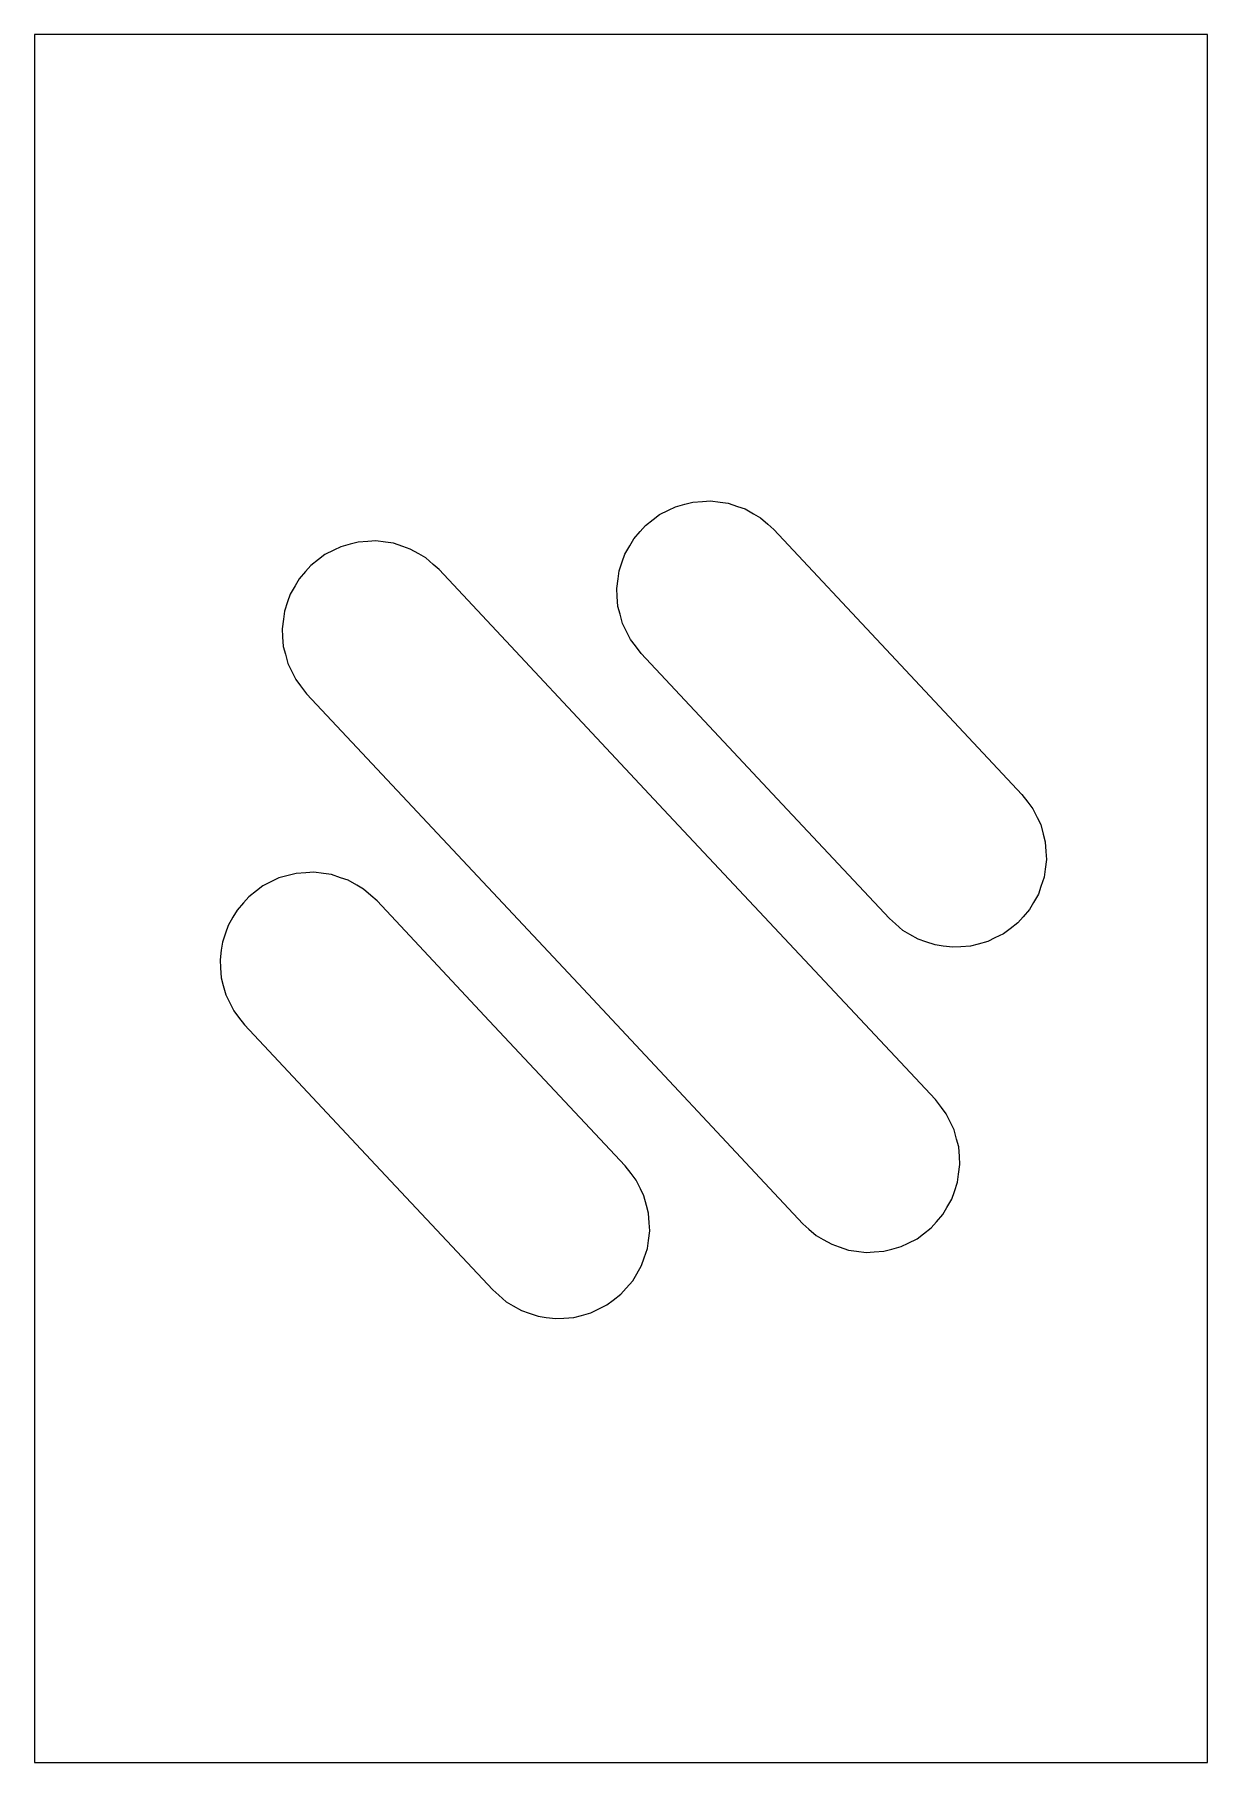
# Model space of a CAD drawing. Header units: metres. Extents: x -18.5 to 13.8, y -1.1 to 46.5.
import ezdxf

# ---------------------------------------------------------------- set-up
doc = ezdxf.new("R2010")
doc.units = ezdxf.units.M

msp = doc.modelspace()

# ---------------------------------------------------------------- linework, layer by layer
for p, q in [((-17.824, 46.5), (-18.55, 46.5)), ((-18.55, 46.5), (-18.55, 45.423)), ((-16.2, 46.5), (-17.824, 46.5)), ((-14.269, 46.5), (-16.2, 46.5)), ((-14.178, 46.5), (-14.269, 46.5)), ((-14.057, 46.5), (-14.178, 46.5)), ((-13.913, 46.5), (-14.057, 46.5)), ((-13.757, 46.5), (-13.913, 46.5)), ((-13.603, 46.5), (-13.757, 46.5)), ((-13.466, 46.5), (-13.603, 46.5)), ((-13.361, 46.5), (-13.466, 46.5)), ((-13.294, 46.5), (-13.361, 46.5)), ((-13.361, 46.5), (-13.361, 46.5)), ((5.73, 46.5), (-13.294, 46.5)), ((6.072, 46.5), (5.73, 46.5)), ((12.083, 46.5), (6.072, 46.5)), ((12.126, 46.5), (12.083, 46.5)), ((12.206, 46.5), (12.126, 46.5)), ((12.32, 46.5), (12.206, 46.5)), ((12.457, 46.5), (12.32, 46.5)), ((12.603, 46.5), (12.457, 46.5)), ((12.744, 46.5), (12.603, 46.5)), ((12.868, 46.5), (12.744, 46.5)), ((12.967, 46.5), (12.868, 46.5)), ((13.035, 46.5), (12.967, 46.5)), ((13.75, 46.5), (13.035, 46.5)), ((13.75, 44.595), (13.75, 46.5)), ((-18.55, 45.423), (-18.55, 45.367)), ((-18.55, 45.367), (-18.55, 45.25)), ((-18.55, 45.25), (-18.55, 45.075)), ((-18.55, 45.075), (-18.55, 44.85)), ((-18.55, 44.85), (-18.55, 42.721)), ((13.75, 43.393), (13.75, 44.595)), ((13.75, 26.9), (13.75, 43.393)), ((-18.55, 42.721), (-18.55, 42.575)), ((-18.55, 42.575), (-18.55, 42.395)), ((-18.55, 42.395), (-18.55, 41.317)), ((-18.55, 41.317), (-18.55, 41.159)), ((-18.55, 41.159), (-18.55, 40.989)), ((-18.55, 40.989), (-18.55, 40.825)), ((-18.55, 40.825), (-18.55, 40.677)), ((-18.55, 40.677), (-18.55, 40.19)), ((-18.55, 40.19), (-18.55, 36.039)), ((-18.55, 36.039), (-18.55, 35.148)), ((-18.55, 35.148), (-18.55, 32.614)), ((-1.337, 33.278), (-1.096, 33.396)), ((-1.096, 33.396), (-0.897, 33.494)), ((-0.897, 33.494), (-0.638, 33.564)), ((-0.638, 33.564), (-0.424, 33.621)), ((-0.424, 33.621), (-0.156, 33.639)), ((-0.156, 33.639), (0.065, 33.653)), ((0.065, 33.653), (0.332, 33.618)), ((0.332, 33.618), (0.551, 33.589)), ((0.551, 33.589), (0.805, 33.503)), ((0.805, 33.503), (1.015, 33.431)), ((1.015, 33.431), (1.248, 33.297)), ((-1.872, 32.813), (-1.725, 32.98)), ((-1.725, 32.98), (-1.512, 33.143)), ((-1.512, 33.143), (-1.337, 33.278)), ((1.248, 33.297), (1.44, 33.186)), ((1.44, 33.186), (1.642, 33.009)), ((1.642, 33.009), (1.808, 32.863)), ((1.808, 32.863), (4.899, 29.561)), ((-18.55, 32.614), (-18.55, 11.561)), ((-10.115, 32.39), (-10.313, 32.292)), ((-9.855, 32.459), (-10.115, 32.39)), ((-9.641, 32.517), (-9.855, 32.459)), ((-9.373, 32.534), (-9.641, 32.517)), ((-9.152, 32.549), (-9.373, 32.534)), ((-8.886, 32.514), (-9.152, 32.549)), ((-8.666, 32.485), (-8.886, 32.514)), ((-8.412, 32.398), (-8.666, 32.485)), ((-8.202, 32.327), (-8.412, 32.398)), ((-8.412, 32.398), (-8.412, 32.398)), ((-2.294, 32.187), (-2.16, 32.419)), ((-2.16, 32.419), (-2.049, 32.611)), ((-2.049, 32.611), (-1.872, 32.813)), ((-10.73, 32.038), (-10.943, 31.875)), ((-10.554, 32.173), (-10.73, 32.038)), ((-10.313, 32.292), (-10.554, 32.173)), ((-7.97, 32.193), (-8.202, 32.327)), ((-7.778, 32.082), (-7.97, 32.193)), ((-7.576, 31.905), (-7.778, 32.082)), ((-7.409, 31.759), (-7.576, 31.905)), ((-2.451, 31.723), (-2.365, 31.977)), ((-2.365, 31.977), (-2.294, 32.187)), ((-11.266, 31.507), (-11.377, 31.315)), ((-11.089, 31.708), (-11.266, 31.507)), ((-10.943, 31.875), (-11.089, 31.708)), ((-1.227, 25.155), (-7.409, 31.759)), ((-2.515, 31.237), (-2.48, 31.503)), ((-2.48, 31.503), (-2.451, 31.723)), ((-11.511, 31.082), (-11.583, 30.872)), ((-11.377, 31.315), (-11.511, 31.082)), ((-2.501, 31.016), (-2.515, 31.237)), ((-2.484, 30.748), (-2.501, 31.016)), ((-11.669, 30.618), (-11.698, 30.398)), ((-11.583, 30.872), (-11.669, 30.618)), ((-2.426, 30.534), (-2.484, 30.748)), ((-2.357, 30.274), (-2.426, 30.534)), ((-11.698, 30.398), (-11.733, 30.132)), ((-11.733, 30.132), (-11.719, 29.911)), ((-2.259, 30.076), (-2.357, 30.274)), ((-2.14, 29.835), (-2.259, 30.076)), ((-11.719, 29.911), (-11.701, 29.643)), ((-11.701, 29.643), (-11.644, 29.429)), ((-2.005, 29.659), (-2.14, 29.835)), ((-2.14, 29.835), (-2.14, 29.835)), ((-1.842, 29.446), (-2.005, 29.659)), ((4.899, 29.561), (8.643, 25.563)), ((-11.644, 29.429), (-11.574, 29.17)), ((-11.574, 29.17), (-11.476, 28.971)), ((1.901, 25.448), (-1.842, 29.446)), ((-11.476, 28.971), (-11.358, 28.73)), ((-11.358, 28.73), (-11.223, 28.554)), ((-11.223, 28.554), (-11.059, 28.341)), ((-11.059, 28.341), (-3.573, 20.345)), ((13.75, 2.055), (13.75, 26.9)), ((4.993, 22.146), (1.901, 25.448)), ((8.643, 25.563), (8.806, 25.35)), ((8.806, 25.35), (8.941, 25.174)), ((6.259, 17.159), (-1.227, 25.155)), ((8.941, 25.174), (9.06, 24.934)), ((9.06, 24.934), (9.158, 24.735)), ((9.158, 24.735), (9.227, 24.475)), ((9.227, 24.475), (9.284, 24.261)), ((9.284, 24.261), (9.302, 23.993)), ((9.302, 23.993), (9.316, 23.772)), ((-11.564, 23.334), (-11.823, 23.265)), ((-11.35, 23.392), (-11.564, 23.334)), ((-11.082, 23.409), (-11.35, 23.392)), ((-10.861, 23.424), (-11.082, 23.409)), ((-10.595, 23.389), (-10.861, 23.424)), ((-10.375, 23.36), (-10.595, 23.389)), ((-10.121, 23.273), (-10.375, 23.36)), ((9.281, 23.506), (9.252, 23.286)), ((9.316, 23.772), (9.281, 23.506)), ((-12.439, 22.913), (-12.652, 22.75)), ((-12.263, 23.048), (-12.439, 22.913)), ((-12.022, 23.167), (-12.263, 23.048)), ((-11.823, 23.265), (-12.022, 23.167)), ((-9.911, 23.202), (-10.121, 23.273)), ((-9.678, 23.068), (-9.911, 23.202)), ((-9.487, 22.957), (-9.678, 23.068)), ((-9.285, 22.78), (-9.487, 22.957)), ((9.166, 23.032), (9.095, 22.822)), ((9.252, 23.286), (9.166, 23.032)), ((-12.975, 22.382), (-13.086, 22.19)), ((-12.798, 22.583), (-12.975, 22.382)), ((-12.652, 22.75), (-12.798, 22.583)), ((-9.118, 22.634), (-9.285, 22.78)), ((-6.027, 19.332), (-9.118, 22.634)), ((8.849, 22.398), (8.672, 22.196)), ((8.96, 22.59), (8.849, 22.398)), ((9.095, 22.822), (8.96, 22.59)), ((-13.22, 21.957), (-13.291, 21.747)), ((-13.086, 22.19), (-13.22, 21.957)), ((5.159, 22), (4.993, 22.146)), ((5.361, 21.823), (5.159, 22)), ((8.526, 22.03), (8.313, 21.866)), ((8.672, 22.196), (8.526, 22.03)), ((-13.378, 21.493), (-13.407, 21.273)), ((-13.291, 21.747), (-13.378, 21.493)), ((5.553, 21.712), (5.361, 21.823)), ((5.785, 21.578), (5.553, 21.712)), ((5.995, 21.506), (5.785, 21.578)), ((6.249, 21.42), (5.995, 21.506)), ((7.439, 21.445), (7.224, 21.388)), ((7.698, 21.515), (7.439, 21.445)), ((7.897, 21.613), (7.698, 21.515)), ((8.137, 21.731), (7.897, 21.613)), ((8.313, 21.866), (8.137, 21.731)), ((-13.407, 21.273), (-13.442, 21.007)), ((-13.442, 21.007), (-13.427, 20.786)), ((-13.407, 21.273), (-13.407, 21.273)), ((6.469, 21.391), (6.249, 21.42)), ((6.735, 21.356), (6.469, 21.391)), ((6.957, 21.37), (6.735, 21.356)), ((7.224, 21.388), (6.957, 21.37)), ((-13.427, 20.786), (-13.41, 20.518)), ((-13.41, 20.518), (-13.352, 20.304)), ((-13.352, 20.304), (-13.283, 20.045)), ((-13.283, 20.045), (-13.185, 19.846)), ((-3.573, 20.345), (2.609, 13.741)), ((-13.185, 19.846), (-13.066, 19.605)), ((-13.066, 19.605), (-12.931, 19.429)), ((-12.931, 19.429), (-12.768, 19.216)), ((-12.768, 19.216), (-9.025, 15.218)), ((-2.284, 15.334), (-6.027, 19.332)), ((6.423, 16.946), (6.259, 17.159)), ((6.558, 16.77), (6.423, 16.946)), ((6.676, 16.529), (6.558, 16.77)), ((6.774, 16.33), (6.676, 16.529)), ((6.844, 16.071), (6.774, 16.33)), ((6.901, 15.857), (6.844, 16.071)), ((6.919, 15.589), (6.901, 15.857)), ((-2.12, 15.121), (-2.284, 15.334)), ((6.898, 15.102), (6.933, 15.368)), ((6.933, 15.368), (6.919, 15.589)), ((-9.025, 15.218), (-5.934, 11.916)), ((-1.985, 14.945), (-2.12, 15.121)), ((-1.867, 14.704), (-1.985, 14.945)), ((6.783, 14.628), (6.869, 14.882)), ((6.869, 14.882), (6.898, 15.102)), ((-1.769, 14.505), (-1.867, 14.704)), ((-1.699, 14.246), (-1.769, 14.505)), ((6.577, 14.185), (6.711, 14.418)), ((6.711, 14.418), (6.783, 14.628)), ((-1.642, 14.032), (-1.699, 14.246)), ((-1.624, 13.764), (-1.642, 14.032)), ((6.289, 13.792), (6.466, 13.993)), ((6.466, 13.993), (6.577, 14.185)), ((-1.645, 13.277), (-1.61, 13.543)), ((-1.61, 13.543), (-1.624, 13.764)), ((2.609, 13.741), (2.776, 13.595)), ((2.776, 13.595), (2.978, 13.418)), ((2.978, 13.418), (3.17, 13.307)), ((5.754, 13.327), (5.93, 13.462)), ((5.93, 13.462), (6.143, 13.625)), ((6.143, 13.625), (6.289, 13.792)), ((-1.76, 12.803), (-1.674, 13.057)), ((-1.674, 13.057), (-1.645, 13.277)), ((3.17, 13.307), (3.402, 13.173)), ((3.402, 13.173), (3.612, 13.102)), ((3.612, 13.102), (3.866, 13.015)), ((3.866, 13.015), (4.086, 12.986)), ((4.086, 12.986), (4.352, 12.951)), ((4.352, 12.951), (4.573, 12.966)), ((4.573, 12.966), (4.841, 12.983)), ((4.841, 12.983), (5.055, 13.041)), ((5.055, 13.041), (5.315, 13.11)), ((5.315, 13.11), (5.513, 13.208)), ((5.513, 13.208), (5.754, 13.327)), ((-1.966, 12.36), (-1.832, 12.593)), ((-1.832, 12.593), (-1.76, 12.803)), ((-5.934, 11.916), (-5.767, 11.77)), ((-2.4, 11.8), (-2.254, 11.967)), ((-2.254, 11.967), (-2.077, 12.168)), ((-2.077, 12.168), (-1.966, 12.36)), ((-18.55, 11.561), (-18.55, 8.601)), ((-5.767, 11.77), (-5.565, 11.593)), ((-5.565, 11.593), (-5.373, 11.482)), ((-5.373, 11.482), (-5.141, 11.348)), ((-3.03, 11.383), (-2.789, 11.502)), ((-2.789, 11.502), (-2.613, 11.637)), ((-2.613, 11.637), (-2.4, 11.8)), ((-5.141, 11.348), (-4.931, 11.277)), ((-4.931, 11.277), (-4.677, 11.19)), ((-4.677, 11.19), (-4.457, 11.161)), ((-4.457, 11.161), (-4.191, 11.126)), ((-4.191, 11.126), (-3.97, 11.141)), ((-3.97, 11.141), (-3.702, 11.158)), ((-3.702, 11.158), (-3.488, 11.216)), ((-3.488, 11.216), (-3.228, 11.285)), ((-3.228, 11.285), (-3.03, 11.383)), ((-18.55, 8.601), (-18.55, 5.709)), ((-18.55, 5.709), (-18.55, 4.46)), ((-18.55, 4.46), (-18.55, 4.311)), ((-18.55, 4.311), (-18.55, 3.258)), ((-18.55, 3.258), (-18.55, 3.09)), ((-18.55, 3.09), (-18.55, 2.958)), ((-18.55, 2.958), (-18.55, 0.832)), ((13.75, 0.844), (13.75, 2.055)), ((-18.55, 0.832), (-18.55, 0.623)), ((-18.55, 0.623), (-18.55, 0.467)), ((13.75, -1.1), (13.75, 0.844)), ((-18.55, 0.467), (-18.55, 0.371)), ((-18.55, 0.371), (-18.55, -0.531)), ((-18.55, -0.531), (-18.55, -0.587)), ((-18.55, -0.587), (-18.55, -0.606)), ((-18.55, -0.606), (-18.55, -1.1)), ((-18.55, -1.1), (-16.2, -1.1)), ((-16.2, -1.1), (-14.269, -1.1)), ((-14.269, -1.1), (-14.178, -1.1)), ((-14.178, -1.1), (-14.057, -1.1)), ((-14.057, -1.1), (-13.913, -1.1)), ((-13.913, -1.1), (-13.757, -1.1)), ((-13.757, -1.1), (-13.603, -1.1)), ((-13.603, -1.1), (-13.466, -1.1)), ((-13.466, -1.1), (-13.361, -1.1)), ((-13.361, -1.1), (-13.294, -1.1)), ((-13.294, -1.1), (5.73, -1.1)), ((5.73, -1.1), (6.072, -1.1)), ((6.072, -1.1), (12.083, -1.1)), ((12.083, -1.1), (12.126, -1.1)), ((12.126, -1.1), (12.206, -1.1)), ((12.206, -1.1), (12.32, -1.1)), ((12.32, -1.1), (12.457, -1.1)), ((12.457, -1.1), (12.603, -1.1)), ((12.603, -1.1), (12.744, -1.1)), ((12.744, -1.1), (12.868, -1.1)), ((12.868, -1.1), (12.967, -1.1)), ((12.967, -1.1), (13.035, -1.1)), ((13.035, -1.1), (13.75, -1.1))]:
    msp.add_line(p, q)

doc.saveas('drawing.dxf')
